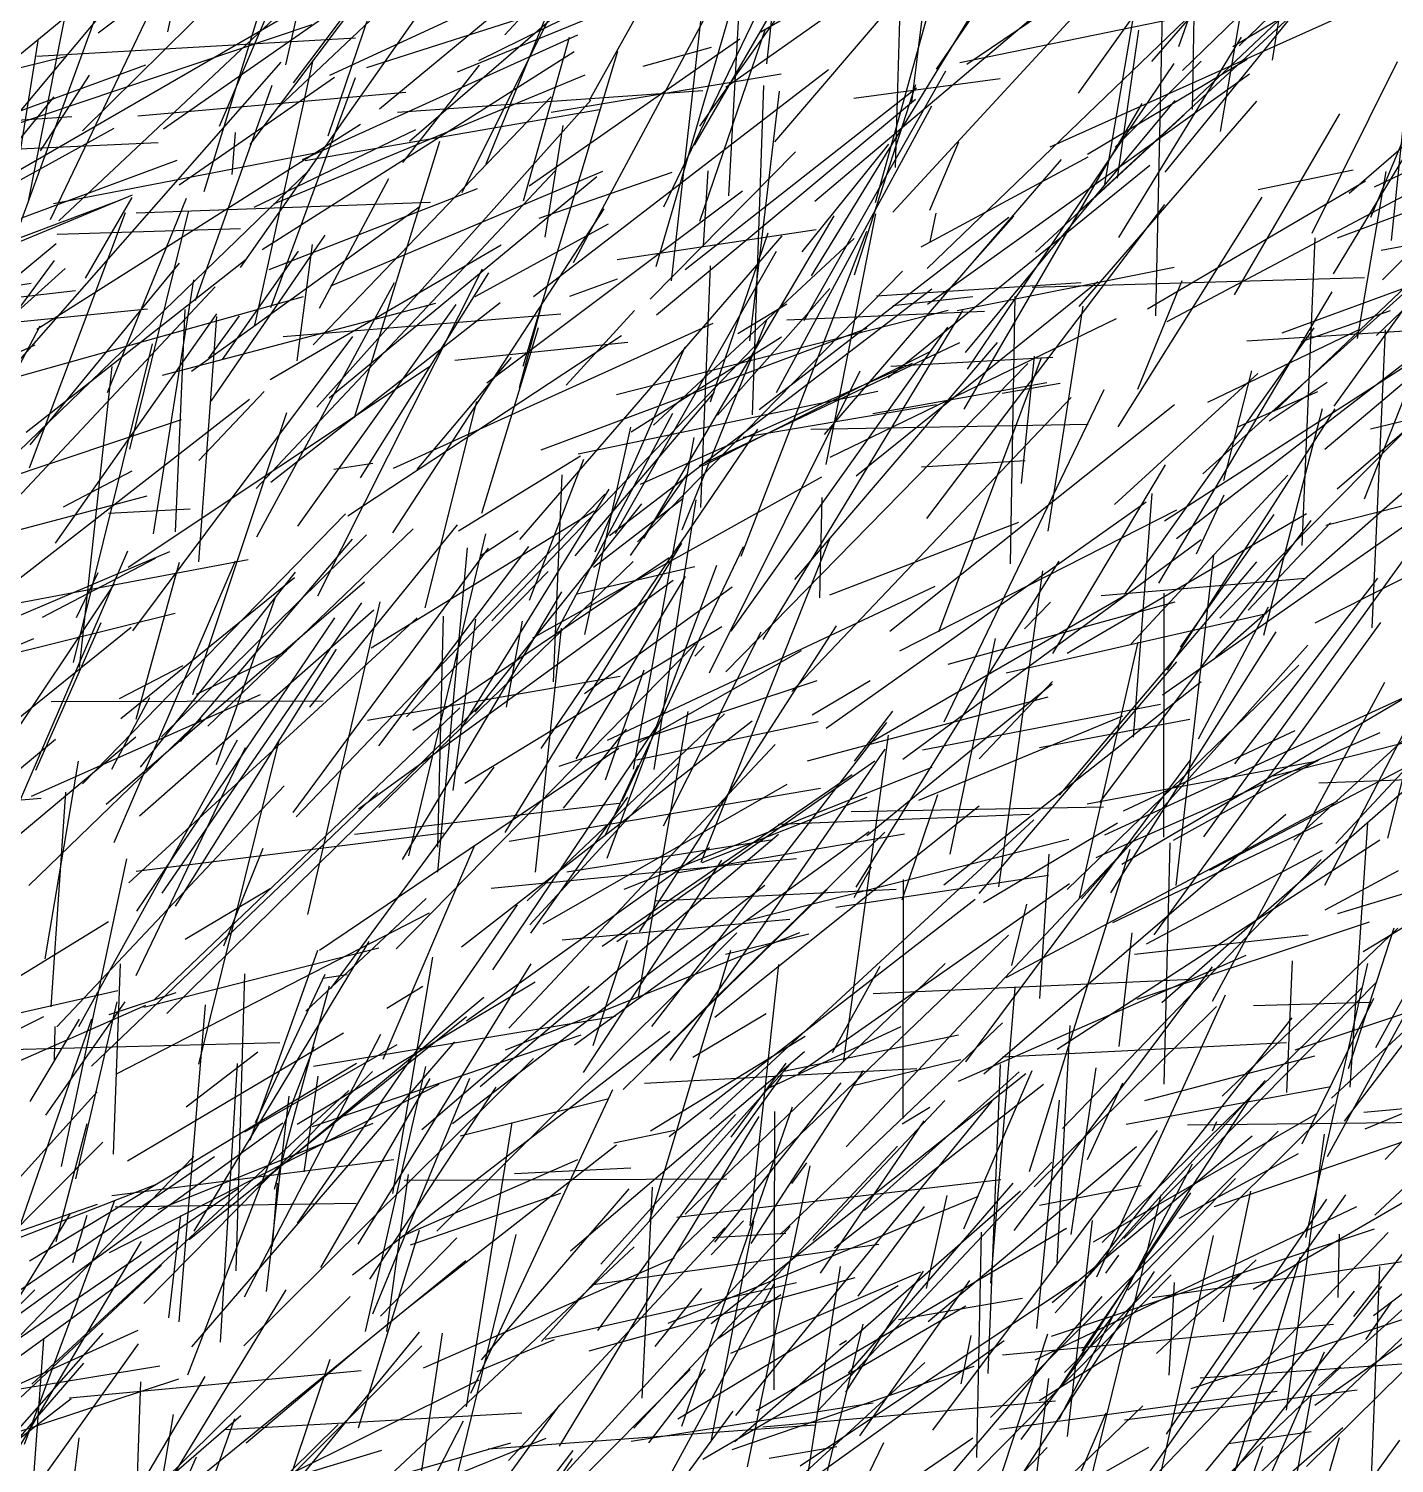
# Model space of a CAD drawing. Header units: metres. Extents: x 0 to 1019, y 0 to 619.
# Drawn here: x 43.4 to 125.5, y 409.9 to 496.1 of the extents above; entities that cross this region are included whole.
import ezdxf

# ---------------------------------------------------------------- set-up
doc = ezdxf.new("R2010")
doc.units = ezdxf.units.M

msp = doc.modelspace()

# ---------------------------------------------------------------- linework, layer by layer
at = {"color": 16}
for p, q in [((72.06, 495.693), (88.398, 513.423)), ((122.804, 486.167), (131.97, 494.132)), ((60.338, 455.299), (69.223, 466.243)), ((51.229, 425.1), (64.14, 430.293)), ((36.08, 415.582), (54.622, 428.282)), ((87.162, 413.026), (105.804, 423.99))]:
    msp.add_line(p, q, dxfattribs=at)
at = {"color": 81}
for p, q in [((106.538, 492.188), (120.602, 511.889)), ((60.916, 440.696), (78.91, 452.817)), ((85.633, 416.477), (97.051, 421.355))]:
    msp.add_line(p, q, dxfattribs=at)
at = {"color": 211}
for p, q in [((96.526, 491.653), (98.892, 510.915)), ((63.024, 472.688), (68.152, 489.297)), ((94.398, 480.002), (106.694, 480.813)), ((49.456, 444.726), (66.792, 460.662)), ((48.766, 433.281), (67.537, 442.926)), ((59.573, 430.242), (73.881, 438.787)), ((44.475, 430.781), (49.236, 437.586)), ((60.003, 427.36), (60.851, 433.124)), ((85.94, 412.736), (101.349, 431.617)), ((86.642, 409.644), (90.403, 427.728)), ((101.78, 411.897), (118.473, 414.183)), ((71.062, 410.723), (90.713, 412.165))]:
    msp.add_line(p, q, dxfattribs=at)
at = {"color": 38}
for p, q in [((83.785, 490.197), (97.948, 510.113)), ((59.583, 476.1), (60.494, 483.096)), ((67.279, 461.263), (70.381, 473.65)), ((100.832, 443.548), (108.887, 448.348)), ((59.598, 424.279), (72.83, 443.415)), ((121.742, 431.798), (129.035, 438.529))]:
    msp.add_line(p, q, dxfattribs=at)
at = {"color": 190}
for p, q in [((58.895, 493.881), (62.363, 509.054)), ((68.094, 398.321), (76.13, 410.142))]:
    msp.add_line(p, q, dxfattribs=at)
at = {"color": 217}
for p, q in [((59.367, 492.805), (70.353, 507.424)), ((82.07, 480.918), (84.078, 498.611)), ((91.361, 469.872), (94.365, 484.929)), ((43.298, 471.824), (56.507, 482.217)), ((49.389, 428.036), (62.375, 435.72)), ((89.88, 408.489), (102.072, 417.239))]:
    msp.add_line(p, q, dxfattribs=at)
at = {"color": 177}
for p, q in [((77.158, 491.77), (85.766, 507.254)), ((118.767, 477.783), (129.377, 481.683)), ((33.69, 478.876), (46.261, 480.326)), ((74.988, 456.815), (75.514, 469.259)), ((100.555, 452.192), (104.963, 456.833)), ((65.324, 426.069), (67.732, 440.273)), ((87.809, 432.363), (95.869, 436.101)), ((106.095, 423.612), (107.593, 433.623)), ((111.828, 411.611), (121.448, 425.718)), ((100.428, 405.012), (111.104, 421.383))]:
    msp.add_line(p, q, dxfattribs=at)
at = {"color": 68}
msp.add_line((113.388, 491.67), (130.261, 507.659), dxfattribs=at)
at = {"color": 125}
for p, q in [((87.44, 495.866), (105.789, 506.523)), ((95.803, 458.676), (112.45, 467.157)), ((83.853, 445.973), (91.609, 465.467)), ((122.123, 442.887), (138.841, 447.966))]:
    msp.add_line(p, q, dxfattribs=at)
at = {"color": 209}
for p, q in [((113.379, 491.204), (113.635, 506.078)), ((106.586, 443.816), (110.118, 459.205)), ((121.501, 428.292), (126.327, 437.123))]:
    msp.add_line(p, q, dxfattribs=at)
at = {"color": 46}
for p, q in [((118.196, 494.176), (120.158, 506.56)), ((42.169, 487.16), (62.134, 498.707)), ((73.163, 475.775), (78.849, 494.707)), ((75.777, 445.405), (88.158, 447.338)), ((119.028, 413.052), (121.32, 429.631))]:
    msp.add_line(p, q, dxfattribs=at)
at = {"color": 134}
for p, q in [((53.995, 486.275), (59.826, 505.225)), ((81.177, 478.864), (96.746, 491.827)), ((80.723, 411.079), (84.112, 415.502))]:
    msp.add_line(p, q, dxfattribs=at)
at = {"color": 171}
for p, q in [((54.912, 490.203), (61.365, 505.356)), ((58.487, 491.36), (73.471, 505.558)), ((54.276, 476.271), (56.118, 478.805)), ((123.646, 440.607), (130.59, 444.828)), ((104.953, 419.509), (116.972, 429.535))]:
    msp.add_line(p, q, dxfattribs=at)
at = {"color": 84}
for p, q in [((64.537, 491.243), (81.786, 505.541)), ((101.108, 415.255), (101.838, 433.827))]:
    msp.add_line(p, q, dxfattribs=at)
at = {"color": 107}
for p, q in [((69.506, 486.212), (79.092, 505.455)), ((107.08, 488.52), (116.675, 494.227)), ((58.106, 422.909), (58.408, 426.68))]:
    msp.add_line(p, q, dxfattribs=at)
at = {"color": 108}
for p, q in [((70.945, 487.943), (78.057, 505.493)), ((110.091, 474.402), (112.764, 480.923)), ((91.379, 454.025), (110.595, 467.631)), ((109.131, 445.864), (126.109, 455.833)), ((89.816, 409.711), (106.421, 420.797)), ((101.969, 416.381), (121.85, 418.215))]:
    msp.add_line(p, q, dxfattribs=at)
at = {"color": 239}
msp.add_line((85.337, 492.544), (104.005, 505.723), dxfattribs=at)
at = {"color": 157}
msp.add_line((85.531, 486.022), (86.608, 505.716), dxfattribs=at)
at = {"color": 94}
for p, q in [((110.946, 494.09), (120.91, 505.564)), ((43.464, 485.804), (46.478, 501.102)), ((48.191, 474.189), (52.934, 485.867))]:
    msp.add_line(p, q, dxfattribs=at)
at = {"color": 48}
for p, q in [((111.742, 487.432), (126.531, 505.668)), ((73.78, 479.959), (91.506, 493.615)), ((114.065, 447.491), (126.66, 464.97)), ((43.625, 449.935), (57.372, 456.058)), ((110.52, 431.655), (120.736, 434.334))]:
    msp.add_line(p, q, dxfattribs=at)
at = {"color": 98}
for p, q in [((112.555, 494.992), (116.208, 505.333)), ((44.989, 434.08), (45.042, 436.104))]:
    msp.add_line(p, q, dxfattribs=at)
at = {"color": 197}
for p, q in [((94.331, 485.618), (99.523, 504.31)), ((80.22, 468.684), (96.565, 475.96)), ((83.992, 469.803), (97.624, 476.669)), ((66.001, 426.867), (85.41, 426.949)), ((113.403, 393.924), (125.844, 411.248))]:
    msp.add_line(p, q, dxfattribs=at)
at = {"color": 186}
for p, q in [((99.832, 493.926), (115.671, 504.694)), ((61.536, 493.266), (72.439, 498.306)), ((87.594, 459.356), (99.586, 479.128)), ((44.275, 460.705), (51.063, 464.241)), ((110.958, 419.823), (130.044, 422.571)), ((66.271, 404.076), (68.315, 417.667)), ((55.255, 411.888), (73.09, 412.88))]:
    msp.add_line(p, q, dxfattribs=at)
at = {"color": 223}
for p, q in [((70.5, 494.156), (89.949, 503.729)), ((84.69, 436.659), (100.572, 449.358)), ((109.898, 440.447), (120.342, 441.619)), ((119.547, 434.708), (137.092, 440.545)), ((64.969, 437.196), (67.139, 438.521))]:
    msp.add_line(p, q, dxfattribs=at)
at = {"color": 74}
for p, q in [((83.45, 489.067), (92.249, 504.236)), ((57.992, 479.312), (63.083, 493.137)), ((115.903, 480.062), (122.245, 490.946))]:
    msp.add_line(p, q, dxfattribs=at)
at = {"color": 162}
for p, q in [((39.74, 487.287), (52.821, 502.914)), ((80.994, 472.238), (93.051, 483.447)), ((41.782, 458.334), (52.247, 460.934)), ((120.982, 450.741), (129.733, 451.074))]:
    msp.add_line(p, q, dxfattribs=at)
at = {"color": 106}
for p, q in [((42.49, 483.104), (49.628, 502.664)), ((86.06, 477.741), (89.009, 479.517)), ((95.985, 452.166), (113.904, 465.37)), ((123.99, 404.889), (124.647, 421.672))]:
    msp.add_line(p, q, dxfattribs=at)
at = {"color": 54}
for p, q in [((51.817, 495.87), (53.305, 502.94)), ((51.423, 453.517), (63.739, 465.643)), ((62.911, 421.177), (81.976, 435.825))]:
    msp.add_line(p, q, dxfattribs=at)
at = {"color": 184}
msp.add_line((61.44, 489.621), (65.906, 502.736), dxfattribs=at)
at = {"color": 159}
for p, q in [((87.812, 493.951), (88.763, 502.622)), ((51.54, 490.046), (67.097, 500.882)), ((99.403, 494.029), (113.866, 497)), ((100.555, 444.098), (112.447, 458.011)), ((80.842, 434.003), (94.894, 447.785))]:
    msp.add_line(p, q, dxfattribs=at)
at = {"color": 1}
for p, q in [((115.813, 494.986), (128.678, 502.697)), ((102.447, 463.899), (102.723, 479.969))]:
    msp.add_line(p, q, dxfattribs=at)
at = {"color": 101}
for p, q in [((116.196, 495.021), (124.675, 503.308)), ((53.231, 475.473), (66.969, 485.389)), ((77.914, 440.926), (92.94, 451.248)), ((43.487, 422.029), (63.151, 433.893))]:
    msp.add_line(p, q, dxfattribs=at)
at = {"color": 114}
for p, q in [((44.764, 484.596), (53.213, 502.268)), ((104.988, 458.523), (111.761, 469.852))]:
    msp.add_line(p, q, dxfattribs=at)
at = {"color": 142}
for p, q in [((88.292, 489.258), (99.637, 502.516)), ((83.474, 458.362), (84.036, 458.96)), ((86.573, 442.469), (105.958, 447.356))]:
    msp.add_line(p, q, dxfattribs=at)
at = {"color": 17}
for p, q in [((112.788, 493.555), (121.372, 501.895)), ((81.599, 448.151), (87.464, 459.818))]:
    msp.add_line(p, q, dxfattribs=at)
at = {"color": 138}
for p, q in [((124.111, 484.743), (131.44, 502.349)), ((93.674, 425.052), (102.96, 433.369))]:
    msp.add_line(p, q, dxfattribs=at)
at = {"color": 53}
for p, q in [((56.183, 481.704), (70.055, 501.498)), ((49.421, 463.698), (67.531, 475.771)), ((90.98, 461.851), (91.133, 467.884))]:
    msp.add_line(p, q, dxfattribs=at)
at = {"color": 255}
for p, q in [((66.333, 489.299), (79.939, 501.049)), ((114.298, 473.61), (123.37, 477.956)), ((51.396, 408.633), (62.757, 419.88)), ((59.394, 392.658), (69.584, 412.41))]:
    msp.add_line(p, q, dxfattribs=at)
at = {"color": 45}
for p, q in [((81.615, 485.349), (89.457, 501.605)), ((97.613, 483.246), (97.981, 484.982)), ((118.224, 451.158), (132.864, 454.887)), ((105.569, 429.982), (121.115, 446.14)), ((67.979, 423.794), (85.998, 441.721)), ((35.169, 410.675), (52.381, 423.184))]:
    msp.add_line(p, q, dxfattribs=at)
at = {"color": 105}
for p, q in [((45.258, 484.514), (61.898, 500.158)), ((72.944, 474.497), (74.279, 479.477)), ((70.583, 464.387), (72.856, 465.89)), ((77.307, 397.576), (97.305, 415.906)), ((67.709, 408.598), (74.545, 411.356))]:
    msp.add_line(p, q, dxfattribs=at)
at = {"color": 169}
for p, q in [((81.151, 481.763), (86.586, 500.407)), ((43.939, 494.405), (63.082, 495.504)), ((34.845, 488.177), (50.48, 493.891)), ((109.307, 462.065), (120.692, 478.076)), ((36.795, 458.293), (56.714, 473.805)), ((105.845, 444.333), (119.783, 457.823))]:
    msp.add_line(p, q, dxfattribs=at)
at = {"color": 58}
for p, q in [((90.683, 485.7), (107.892, 500.216)), ((37.407, 482.61), (52.364, 488.151)), ((113.749, 453.381), (117.952, 461.325)), ((100.717, 405.536), (104.685, 417.628))]:
    msp.add_line(p, q, dxfattribs=at)
at = {"color": 116}
for p, q in [((106.5, 485.01), (123.486, 500.709)), ((77.821, 421.811), (85.918, 430.82))]:
    msp.add_line(p, q, dxfattribs=at)
at = {"color": 75}
for p, q in [((115.076, 489.873), (116.862, 500.377)), ((82.69, 412.095), (89.344, 431.269)), ((34.372, 408.734), (53.369, 428.29))]:
    msp.add_line(p, q, dxfattribs=at)
at = {"color": 151}
for p, q in [((41.653, 493.495), (49.249, 499.729)), ((29.553, 489.682), (46.031, 490.79)), ((52.263, 443.336), (61.95, 458.773)), ((91.945, 443.282), (104.731, 445.193)), ((60.555, 433.71), (78.718, 436.724)), ((105.875, 411.46), (107.369, 424.443))]:
    msp.add_line(p, q, dxfattribs=at)
at = {"color": 23}
for p, q in [((76.184, 482.015), (85.654, 499.661)), ((73.174, 485.717), (75.95, 495.556)), ((89.482, 462.955), (101.665, 477.202)), ((72.089, 447.767), (82.696, 465.149)), ((61.608, 438.383), (71.412, 451.683)), ((43.273, 402.296), (44.357, 417.287))]:
    msp.add_line(p, q, dxfattribs=at)
at = {"color": 182}
for p, q in [((95.536, 487.728), (95.875, 499.547)), ((42.465, 475.67), (58.62, 494.051)), ((76.013, 422.626), (90.068, 434.609))]:
    msp.add_line(p, q, dxfattribs=at)
at = {"color": 178}
for p, q in [((124.809, 480.964), (143.026, 499.521)), ((56.52, 411.075), (63.74, 417.2)), ((91.494, 405.47), (100.19, 411.378))]:
    msp.add_line(p, q, dxfattribs=at)
at = {"color": 36}
for p, q in [((46.685, 489.928), (55.423, 498.572)), ((101.749, 444.498), (104.388, 463.473)), ((72.104, 434.693), (89.782, 441.741)), ((48.434, 425.937), (65.394, 428.109)), ((74.487, 417.312), (89.591, 420.725))]:
    msp.add_line(p, q, dxfattribs=at)
at = {"color": 4}
for p, q in [((47.615, 495.805), (51.619, 498.835)), ((58.172, 485.545), (76.897, 493.285)), ((73.902, 445.379), (75.46, 460.04)), ((110.066, 437.749), (124.014, 442.386)), ((58.225, 426.322), (61.524, 438.54)), ((44.893, 399.65), (54.054, 415.066))]:
    msp.add_line(p, q, dxfattribs=at)
at = {"color": 133}
for p, q in [((56.748, 489.103), (64.232, 499.032)), ((89.3, 456.224), (106.102, 473.905)), ((79.976, 452.122), (90.893, 454.439)), ((33.076, 433.105), (48.246, 442.419)), ((85.317, 440.458), (90.331, 441.67)), ((40.331, 406.559), (50.234, 423.183))]:
    msp.add_line(p, q, dxfattribs=at)
at = {"color": 95}
for p, q in [((69.22, 493.469), (81.851, 498.644)), ((26.889, 468.109), (45.104, 483.146)), ((75.741, 474.647), (79.843, 479.126)), ((122.007, 447.09), (128.882, 454.485))]:
    msp.add_line(p, q, dxfattribs=at)
at = {"color": 103}
for p, q in [((90.494, 481.208), (101.438, 499.07)), ((124.403, 434.838), (129.102, 443.386)), ((53.39, 423.813), (63.909, 441.217)), ((40.888, 409.088), (46.752, 415.879)), ((62.982, 393.478), (76.165, 410.618))]:
    msp.add_line(p, q, dxfattribs=at)
at = {"color": 130}
for p, q in [((95.379, 485.045), (106.844, 497.459)), ((48.235, 466.952), (53.159, 467.208)), ((48.452, 451.569), (50.737, 455.864)), ((113.296, 414.349), (129.214, 419.546))]:
    msp.add_line(p, q, dxfattribs=at)
at = {"color": 245}
for p, q in [((98, 493.623), (101.144, 498.226)), ((108.879, 487.07), (110.168, 495.962)), ((59.511, 448.708), (78.076, 468.08)), ((68.043, 445.368), (69.811, 464.862)), ((97.167, 452.72), (111.466, 455.461)), ((110.611, 441.072), (121.189, 446.682)), ((117.023, 420.325), (128.307, 426.864))]:
    msp.add_line(p, q, dxfattribs=at)
at = {"color": 195}
for p, q in [((104.826, 488.97), (124.49, 497.766)), ((78.089, 447.579), (80.067, 451.806))]:
    msp.add_line(p, q, dxfattribs=at)
at = {"color": 113}
for p, q in [((108.121, 486.726), (110.089, 498.217)), ((90.24, 452.057), (104.709, 455.91)), ((54.913, 396.327), (61.559, 416.105))]:
    msp.add_line(p, q, dxfattribs=at)
at = {"color": 50}
for p, q in [((63.774, 493.737), (74.691, 497.216)), ((99.752, 476.606), (112.334, 491.741)), ((123.31, 477.438), (125.024, 487.478)), ((85.671, 459.859), (98.688, 478.118)), ((35.296, 442.818), (48.612, 462.695)), ((107.637, 421.059), (115.374, 438.008)), ((92.712, 415.271), (102.599, 426.685)), ((104.905, 417.485), (124.323, 423.941)), ((49.632, 399.23), (50.18, 414.755))]:
    msp.add_line(p, q, dxfattribs=at)
at = {"color": 208}
for p, q in [((97.442, 481.659), (113.507, 497.123)), ((97.467, 479.498), (116.811, 493.346)), ((102.179, 457.352), (117.84, 460.92)), ((48.545, 428.425), (48.968, 439.867)), ((77.657, 417.827), (88.772, 433.203))]:
    msp.add_line(p, q, dxfattribs=at)
at = {"color": 191}
for p, q in [((111.177, 478.805), (111.58, 496.942)), ((38.679, 463.507), (54.652, 480.553)), ((81.944, 429.494), (100.328, 443.753))]:
    msp.add_line(p, q, dxfattribs=at)
at = {"color": 225}
for p, q in [((42.074, 490.123), (60.487, 496.305)), ((62.626, 466.791), (79.065, 477.615)), ((46.141, 457.984), (50.88, 477.125)), ((91.877, 422.799), (104.438, 432.644))]:
    msp.add_line(p, q, dxfattribs=at)
at = {"color": 34}
for p, q in [((59.902, 488.202), (76.441, 495.693)), ((35.004, 460.899), (44.145, 478.199)), ((44.806, 437.286), (45.688, 450.191)), ((81.133, 443.658), (95.571, 444.354)), ((103.874, 426.464), (114.83, 437.312)), ((81.874, 418.28), (100.521, 425.904))]:
    msp.add_line(p, q, dxfattribs=at)
at = {"color": 111}
for p, q in [((83.788, 484.499), (87.721, 496.054)), ((65.321, 465.761), (78.024, 485.242)), ((56.384, 416.915), (73.789, 434.18)), ((73.396, 406.789), (89.201, 424.081))]:
    msp.add_line(p, q, dxfattribs=at)
at = {"color": 153}
for p, q in [((41.136, 477.422), (44.017, 495.329)), ((61.131, 439.001), (62.578, 439.225))]:
    msp.add_line(p, q, dxfattribs=at)
at = {"color": 187}
for p, q in [((73.519, 486.618), (86.183, 495.45)), ((54.404, 473.669), (61.26, 483.655)), ((115.162, 431.923), (125.721, 442.013)), ((104.033, 417.946), (105.402, 431.672))]:
    msp.add_line(p, q, dxfattribs=at)
at = {"color": 243}
for p, q in [((80.364, 493.811), (84.48, 494.949)), ((125.336, 483.323), (126.085, 490.522)), ((61.595, 480.609), (77.946, 487.503)), ((32.483, 479.569), (49.021, 485.787)), ((59.349, 448.955), (71.075, 464.844))]:
    msp.add_line(p, q, dxfattribs=at)
at = {"color": 15}
for p, q in [((108.95, 483.514), (116.331, 495.544)), ((90.441, 471.992), (107.108, 472.297)), ((52.569, 453.237), (62.904, 465.385))]:
    msp.add_line(p, q, dxfattribs=at)
at = {"color": 166}
for p, q in [((33.759, 491.472), (45.723, 494.413)), ((86.802, 424.138), (88.522, 439.833))]:
    msp.add_line(p, q, dxfattribs=at)
at = {"color": 40}
for p, q in [((57.027, 478.245), (60.55, 494.169)), ((66.531, 453.908), (81.931, 464.283)), ((83.359, 434.257), (87.769, 436.876)), ((95.94, 430.258), (97.604, 431.258)), ((79.657, 411.192), (94.193, 413.495))]:
    msp.add_line(p, q, dxfattribs=at)
at = {"color": 78}
for p, q in [((57.48, 482.796), (76.225, 494.694)), ((84.412, 473.633), (87.893, 483.786)), ((104.184, 452.866), (113.234, 454.577))]:
    msp.add_line(p, q, dxfattribs=at)
at = {"color": 136}
for p, q in [((99.854, 475.596), (112.292, 493.971)), ((70.285, 454.991), (80.294, 467.506)), ((81.035, 451.541), (83.564, 467.745)), ((34.727, 457.34), (51.936, 464.652)), ((72.304, 435.998), (88.298, 453.055)), ((75.34, 410.893), (87.35, 430.703))]:
    msp.add_line(p, q, dxfattribs=at)
at = {"color": 247}
for p, q in [((108.732, 488.94), (113.898, 494.1)), ((71.271, 460.477), (87.426, 477.337)), ((63.954, 420.909), (71.548, 432.448))]:
    msp.add_line(p, q, dxfattribs=at)
at = {"color": 49}
for p, q in [((120.579, 483.772), (125.705, 494.082)), ((50.371, 419.455), (64.103, 433.389)), ((95.503, 404.354), (112.098, 421.18))]:
    msp.add_line(p, q, dxfattribs=at)
at = {"color": 124}
for p, q in [((124.433, 477.632), (141.799, 494.237)), ((104.712, 465.869), (106.82, 479.384)), ((30.703, 419.616), (47.575, 425.42)), ((93.299, 419.89), (97.282, 425.295))]:
    msp.add_line(p, q, dxfattribs=at)
at = {"color": 77}
for p, q in [((44.163, 488.715), (47.102, 493.26)), ((116.652, 477.311), (134.679, 478.45)), ((111.585, 456.03), (127.522, 467.175)), ((102.663, 423.845), (114.59, 439.686)), ((114.58, 429.83), (114.854, 430.39))]:
    msp.add_line(p, q, dxfattribs=at)
at = {"color": 127}
for p, q in [((52.499, 486.682), (61.834, 493.145)), ((121.337, 470.784), (134.228, 481.725)), ((91.76, 434.547), (94.616, 439.718))]:
    msp.add_line(p, q, dxfattribs=at)
at = {"color": 69}
for p, q in [((65.928, 488.027), (70.535, 493.868)), ((41.223, 469.093), (60.327, 487.589)), ((95.265, 475.789), (104.991, 476.325)), ((77.375, 434.958), (79.439, 441.298)), ((60.509, 430.097), (76.657, 435.6)), ((69.749, 413.244), (72.495, 430.338))]:
    msp.add_line(p, q, dxfattribs=at)
at = {"color": 79}
msp.add_line((74.854, 491.036), (88.674, 493.341), dxfattribs=at)
at = {"color": 47}
for p, q in [((90.056, 478.534), (98.564, 493.536)), ((69.446, 453.996), (78.336, 468.389)), ((111.685, 432.627), (112.045, 447.146)), ((68.05, 404.447), (72.738, 423.602))]:
    msp.add_line(p, q, dxfattribs=at)
at = {"color": 13}
for p, q in [((50.014, 490.829), (66.111, 492.246)), ((121.86, 481.337), (126.942, 489.727)), ((29.08, 453.255), (43.751, 459.421))]:
    msp.add_line(p, q, dxfattribs=at)
at = {"color": 28}
for p, q in [((53.469, 479.734), (58.087, 492.663)), ((42.225, 416.938), (56.085, 426.401)), ((95.726, 418.49), (103.159, 419.782)), ((115.548, 411.054), (120.506, 411.765))]:
    msp.add_line(p, q, dxfattribs=at)
at = {"color": 96}
for p, q in [((65.615, 491.041), (83.96, 492.352)), ((98.427, 480.032), (102.644, 484.788)), ((76.278, 464.385), (84.66, 474.227)), ((80.144, 441.784), (91.982, 460.176)), ((50.37, 437.268), (64.497, 440.828))]:
    msp.add_line(p, q, dxfattribs=at)
at = {"color": 19}
for p, q in [((82.888, 481.584), (96.8, 492.503)), ((106.763, 416.617), (113.277, 426.097))]:
    msp.add_line(p, q, dxfattribs=at)
at = {"color": 135}
for p, q in [((86.788, 477.312), (88.566, 492.302)), ((35.162, 482.713), (48.575, 490.073))]:
    msp.add_line(p, q, dxfattribs=at)
at = {"color": 29}
for p, q in [((86.938, 472.861), (87.622, 492.649)), ((80.791, 479.798), (89.519, 488.651)), ((51.74, 436.89), (71.016, 455.845)), ((107.065, 428.105), (109.202, 432.722))]:
    msp.add_line(p, q, dxfattribs=at)
at = {"color": 120}
for p, q in [((93.03, 491.894), (101.824, 493.058)), ((105.85, 458.526), (120.232, 466.923)), ((111.662, 447.472), (111.675, 462.133))]:
    msp.add_line(p, q, dxfattribs=at)
at = {"color": 109}
for p, q in [((93.074, 481.278), (96.767, 492.707)), ((52.262, 465.832), (52.854, 479.177)), ((63.259, 449.191), (82.169, 462.912))]:
    msp.add_line(p, q, dxfattribs=at)
at = {"color": 235}
for p, q in [((124.322, 486.549), (136.976, 492.637)), ((57.989, 468.807), (71.773, 479.607)), ((113.083, 430.189), (128.981, 430.382))]:
    msp.add_line(p, q, dxfattribs=at)
at = {"color": 227}
for p, q in [((30.774, 474.463), (44.971, 491.961)), ((78.716, 465.733), (88.392, 482.698)), ((73.4, 443.657), (85.256, 454.883)), ((63.241, 423.017), (73.651, 439.87))]:
    msp.add_line(p, q, dxfattribs=at)
at = {"color": 229}
for p, q in [((60.537, 477.055), (74.848, 491.968)), ((96.946, 449.703), (109.197, 454.778))]:
    msp.add_line(p, q, dxfattribs=at)
at = {"color": 61}
for p, q in [((60.768, 473.319), (77.225, 491.768)), ((73.566, 442.219), (82.472, 451.885)), ((70.574, 432.501), (88.496, 447.659)), ((75.229, 398.621), (85.782, 412.981))]:
    msp.add_line(p, q, dxfattribs=at)
at = {"color": 85}
for p, q in [((88.384, 474.208), (97.714, 491.417)), ((69.661, 450.724), (85.109, 460.14)), ((89.298, 426.674), (90.207, 427.915))]:
    msp.add_line(p, q, dxfattribs=at)
at = {"color": 180}
for p, q in [((99.661, 473.196), (110.359, 491.557)), ((95.384, 479.42), (100.184, 479.973)), ((122.514, 430.419), (128.698, 438.531))]:
    msp.add_line(p, q, dxfattribs=at)
at = {"color": 115}
for p, q in [((106.575, 479.375), (117.249, 491.712)), ((93.176, 444.471), (105.366, 464.058)), ((98.823, 446.463), (101.547, 459.418)), ((55.918, 421.419), (56.439, 439.263)), ((52.918, 431.28), (57.221, 434.578))]:
    msp.add_line(p, q, dxfattribs=at)
at = {"color": 63}
for p, q in [((60.055, 488.131), (77.741, 491.213)), ((78.359, 465.609), (97.722, 480.419)), ((76.873, 459.653), (79.638, 472.115)), ((48.653, 425.256), (63.13, 425.481)), ((103.66, 397.838), (122.298, 415.653))]:
    msp.add_line(p, q, dxfattribs=at)
at = {"color": 14}
for p, q in [((103.958, 482.625), (112.892, 490.88)), ((85.333, 457.419), (103.494, 475.936)), ((84.367, 457.36), (93.412, 475.506)), ((61.793, 469.592), (64.137, 469.945)), ((82.378, 445.334), (96.077, 447.678)), ((82.365, 422.474), (102.332, 441.584))]:
    msp.add_line(p, q, dxfattribs=at)
at = {"color": 128}
for p, q in [((43.943, 478.007), (63.395, 490.333)), ((79.226, 444.359), (97.748, 451.681)), ((119.976, 429.05), (124.275, 437.805)), ((44.973, 399.172), (46.485, 411.377))]:
    msp.add_line(p, q, dxfattribs=at)
at = {"color": 30}
msp.add_line((55.671, 487.307), (55.87, 489.83), dxfattribs=at)
at = {"color": 241}
for p, q in [((57, 485.343), (66.722, 490.006)), ((80.446, 432.704), (96.817, 433.571)), ((105.14, 418.889), (117.757, 432.849)), ((108.507, 402.497), (123.116, 420.202))]:
    msp.add_line(p, q, dxfattribs=at)
at = {"color": 67}
for p, q in [((74.481, 483.526), (75.568, 490.239)), ((118.339, 473.09), (135.306, 489.233)), ((75.579, 449.22), (79.367, 453.969))]:
    msp.add_line(p, q, dxfattribs=at)
at = {"color": 254}
for p, q in [((35.252, 488.479), (51.233, 489.224)), ((92.579, 428.876), (110.108, 447.538))]:
    msp.add_line(p, q, dxfattribs=at)
at = {"color": 131}
for p, q in [((89.93, 482.657), (95.141, 489.126)), ((103.29, 459.991), (104.855, 461.602))]:
    msp.add_line(p, q, dxfattribs=at)
at = {"color": 20}
for p, q in [((97.601, 485.153), (99.349, 489.253)), ((80.757, 424.382), (85.648, 440.691))]:
    msp.add_line(p, q, dxfattribs=at)
at = {"color": 250}
for p, q in [((44.947, 485.553), (60.592, 488.582)), ((64.022, 458.85), (77.422, 467.089))]:
    msp.add_line(p, q, dxfattribs=at)
at = {"color": 226}
for p, q in [((91.271, 471.673), (105.515, 488.209)), ((60.921, 479.264), (65.099, 487.053)), ((94.199, 438.091), (113.358, 438.939))]:
    msp.add_line(p, q, dxfattribs=at)
at = {"color": 158}
for p, q in [((97.073, 482.958), (107.116, 488.363)), ((111.365, 462.737), (121.771, 480.247)), ((111.71, 466.488), (131.01, 478.904)), ((117.989, 472.497), (121.485, 474.817)), ((117.678, 459.614), (121.203, 473.232)), ((74.255, 417.17), (89.215, 433.846))]:
    msp.add_line(p, q, dxfattribs=at)
at = {"color": 146}
for p, q in [((57.122, 468.424), (75.094, 487.526)), ((97.427, 466.627), (111.726, 485.493)), ((80.899, 436.095), (95.019, 454.374)), ((70.4, 415.367), (75.035, 417.288))]:
    msp.add_line(p, q, dxfattribs=at)
at = {"color": 22}
for p, q in [((61.504, 473.87), (77.579, 487.182)), ((72.963, 465.363), (88.736, 483.623)), ((80.025, 465.219), (95.948, 481.499)), ((109.705, 459.093), (119.111, 469.236)), ((87.952, 410.159), (92.014, 410.868))]:
    msp.add_line(p, q, dxfattribs=at)
at = {"color": 251}
for p, q in [((74.114, 484.676), (82.122, 487.442)), ((108.703, 467.476), (117.319, 475.337)), ((112.239, 447.299), (121.086, 452.182)), ((52.484, 418.36), (54.074, 437.399)), ((97.408, 420.358), (98.64, 425.95))]:
    msp.add_line(p, q, dxfattribs=at)
at = {"color": 240}
msp.add_line((84.005, 483.003), (84.282, 487.511), dxfattribs=at)
at = {"color": 73}
for p, q in [((95.099, 475.099), (110.822, 487.854)), ((105.366, 412.509), (113.389, 427.852))]:
    msp.add_line(p, q, dxfattribs=at)
at = {"color": 232}
for p, q in [((117.325, 486.401), (123.033, 487.586)), ((66.794, 469.568), (72.459, 476.293)), ((27.25, 448.467), (44.199, 449.822)), ((45.411, 427.68), (49.342, 446.178))]:
    msp.add_line(p, q, dxfattribs=at)
at = {"color": 129}
for p, q in [((123.713, 467.816), (131.524, 487.639)), ((70.651, 416.075), (79.536, 426.351))]:
    msp.add_line(p, q, dxfattribs=at)
at = {"color": 174}
for p, q in [((57.89, 481.59), (70.411, 486.465)), ((58.741, 477.556), (75.435, 478.932)), ((98.436, 444.61), (113.914, 456.836)), ((86.873, 423.071), (93.62, 433.461))]:
    msp.add_line(p, q, dxfattribs=at)
at = {"color": 87}
for p, q in [((70.985, 474.781), (86.337, 486.323)), ((110.676, 479.221), (123.777, 486.922)), ((67.152, 399.359), (83.201, 415.486))]:
    msp.add_line(p, q, dxfattribs=at)
at = {"color": 220}
for p, q in [((122.105, 483.491), (130.869, 486.794)), ((64.487, 452.961), (73.498, 464.947))]:
    msp.add_line(p, q, dxfattribs=at)
at = {"color": 213}
for p, q in [((34.955, 479.961), (49.676, 486.067)), ((92.881, 449.029), (108.027, 449.299))]:
    msp.add_line(p, q, dxfattribs=at)
at = {"color": 66}
for p, q in [((46.867, 481.073), (49.671, 485.92)), ((93.175, 469.19), (107.7, 480.872)), ((106.634, 420.508), (119.38, 436.62)), ((32.894, 404.383), (51.428, 421.769))]:
    msp.add_line(p, q, dxfattribs=at)
at = {"color": 112}
for p, q in [((49.911, 485.003), (67.59, 485.646)), ((33.897, 479.247), (43.588, 480.772)), ((64.13, 418.841), (69.965, 432.99)), ((61.472, 394.223), (75.359, 413.371))]:
    msp.add_line(p, q, dxfattribs=at)
at = {"color": 173}
for p, q in [((108.911, 472.142), (117.57, 485.935)), ((114.785, 458.308), (130.909, 472.51)), ((78.1, 450.92), (80.428, 457.533))]:
    msp.add_line(p, q, dxfattribs=at)
at = {"color": 234}
for p, q in [((111.861, 478.464), (126.424, 486.189)), ((87.339, 473.182), (102.355, 484.726))]:
    msp.add_line(p, q, dxfattribs=at)
at = {"color": 242}
for p, q in [((124.719, 482.753), (139.478, 485.558)), ((99.251, 479.127), (112.293, 481.737))]:
    msp.add_line(p, q, dxfattribs=at)
at = {"color": 26}
for p, q in [((43.501, 469.678), (49.261, 485.025)), ((83.848, 467.288), (84.413, 481.801)), ((45.05, 465.146), (54.756, 478.935)), ((88.239, 414.276), (88.278, 430.99))]:
    msp.add_line(p, q, dxfattribs=at)
at = {"color": 43}
for p, q in [((49.525, 470.787), (53.06, 485.065)), ((29.911, 444.208), (49.602, 460.107)), ((67.065, 429.909), (77.119, 438.517)), ((40.267, 398.97), (56.191, 412.735))]:
    msp.add_line(p, q, dxfattribs=at)
at = {"color": 203}
for p, q in [((80.41, 465.42), (91.86, 484.818)), ((35.659, 473.439), (43.846, 477.058)), ((53.529, 456.062), (58.947, 458.662)), ((69.46, 440.884), (86.915, 454.462)), ((109.404, 430.231), (121.688, 432.499)), ((97.789, 411.847), (111.276, 429.861)), ((65.925, 423.528), (76.445, 428.107)), ((104.17, 413.619), (116.53, 421.401)), ((58.946, 407.978), (66.928, 417.733))]:
    msp.add_line(p, q, dxfattribs=at)
at = {"color": 65}
for p, q in [((45.167, 483.718), (56.183, 484.053)), ((29.415, 467.083), (45.648, 481.65)), ((71.238, 444.423), (89.595, 446.194)), ((53.011, 415.173), (60.611, 434.9)), ((44.872, 390.295), (53.527, 410.25))]:
    msp.add_line(p, q, dxfattribs=at)
at = {"color": 3}
msp.add_line((70.284, 479.964), (78.291, 484.342), dxfattribs=at)
at = {"color": 33}
for p, q in [((78.803, 482.196), (90.764, 483.994)), ((99.638, 423.944), (103.752, 433.451)), ((79.171, 403.952), (88.239, 420.638)), ((84.909, 417.37), (88.642, 419.995))]:
    msp.add_line(p, q, dxfattribs=at)
at = {"color": 41}
for p, q in [((86.267, 464.358), (93.824, 483.9)), ((57.961, 474.984), (71.838, 483.077))]:
    msp.add_line(p, q, dxfattribs=at)
at = {"color": 212}
for p, q in [((119.97, 465), (120.762, 483.501)), ((107.433, 423.167), (120.904, 430.885))]:
    msp.add_line(p, q, dxfattribs=at)
at = {"color": 118}
for p, q in [((39.083, 474.133), (44.991, 482.132)), ((66.155, 454.704), (74.669, 463.436)), ((115.245, 418.364), (116.9, 426.201))]:
    msp.add_line(p, q, dxfattribs=at)
at = {"color": 52}
for p, q in [((43.526, 471.064), (52.514, 481.963)), ((55.103, 476.19), (59.666, 482.691)), ((93.068, 452.039), (95.37, 455.047)), ((89.313, 403.061), (92.234, 421.689)), ((26.55, 402.821), (43.815, 420.286))]:
    msp.add_line(p, q, dxfattribs=at)
at = {"color": 6}
for p, q in [((114.006, 469.309), (128.208, 482.081)), ((54.968, 417.135), (55.987, 433.871))]:
    msp.add_line(p, q, dxfattribs=at)
at = {"color": 42}
msp.add_line((60.825, 461.989), (70.715, 481.64), dxfattribs=at)
at = {"color": 150}
for p, q in [((63.381, 469.078), (71.093, 481.397)), ((78.787, 441.215), (94.286, 452.057))]:
    msp.add_line(p, q, dxfattribs=at)
at = {"color": 206}
for p, q in [((103.748, 480.536), (123.726, 481.119)), ((120.23, 409.669), (138.319, 427.477))]:
    msp.add_line(p, q, dxfattribs=at)
at = {"color": 122}
msp.add_line((50.94, 465.716), (53.37, 480.962), dxfattribs=at)
at = {"color": 147}
for p, q in [((57.165, 465.519), (65.421, 480.817)), ((79.658, 471.837), (88.683, 477.545))]:
    msp.add_line(p, q, dxfattribs=at)
at = {"color": 56}
for p, q in [((75.961, 479.996), (78.827, 481.031)), ((86.381, 471.507), (98.002, 473.468)), ((108.482, 444.131), (118.406, 459.823)), ((76.795, 433.337), (85.103, 446.092)), ((77.136, 416.612), (93.118, 421.023))]:
    msp.add_line(p, q, dxfattribs=at)
at = {"color": 91}
for p, q in [((84.833, 472.828), (91.587, 480.441)), ((64.483, 449.267), (79.774, 464.048)), ((111.09, 441.606), (124.702, 460.384)), ((63.811, 454.506), (78.996, 457.154)), ((42.126, 421.839), (47.245, 436.556)), ((101.25, 412.603), (118.526, 429.808))]:
    msp.add_line(p, q, dxfattribs=at)
at = {"color": 119}
for p, q in [((41.885, 474.909), (59.969, 479.975)), ((121.406, 466.219), (129.95, 468.4)), ((55.173, 440.943), (57.537, 446.823)), ((56.754, 429.264), (60.82, 440.68)), ((38.193, 421.59), (51.135, 426.628)), ((99.492, 414.621), (100.088, 417.529))]:
    msp.add_line(p, q, dxfattribs=at)
at = {"color": 144}
for p, q in [((51.488, 475.249), (67.923, 479.573)), ((113.616, 464.507), (115.279, 468.051)), ((93.807, 447.579), (104.953, 456.697)), ((116.976, 394.713), (120.551, 414.027))]:
    msp.add_line(p, q, dxfattribs=at)
at = {"color": 140}
for p, q in [((59.621, 466.176), (69.134, 479.48)), ((33.007, 400.767), (47.929, 417.677)), ((42.265, 411.564), (52.461, 414.931))]:
    msp.add_line(p, q, dxfattribs=at)
at = {"color": 90}
for p, q in [((121.9, 473.386), (126.252, 479.429)), ((54.73, 451.851), (58.273, 461.901)), ((50.943, 437.662), (69.359, 455.248))]:
    msp.add_line(p, q, dxfattribs=at)
at = {"color": 210}
for p, q in [((122.082, 468.408), (135.274, 479.814)), ((33.962, 477.549), (50.577, 479.227)), ((119.936, 477.27), (125.286, 479.118)), ((46.674, 450.682), (62.491, 466.901))]:
    msp.add_line(p, q, dxfattribs=at)
at = {"color": 141}
for p, q in [((53.668, 464.015), (54.756, 478.774)), ((109.494, 420.255), (115.976, 426.976))]:
    msp.add_line(p, q, dxfattribs=at)
at = {"color": 193}
for p, q in [((78.761, 474.07), (98.692, 479.156)), ((99.763, 433.972), (113.241, 452.083))]:
    msp.add_line(p, q, dxfattribs=at)
at = {"color": 185}
for p, q in [((82.715, 465.945), (87.817, 478.601)), ((84.67, 423.137), (92.279, 432.716)), ((91.398, 409.116), (93.599, 418.209))]:
    msp.add_line(p, q, dxfattribs=at)
at = {"color": 253}
for p, q in [((89.016, 478.558), (100.877, 479.08)), ((82.003, 434.052), (94.91, 452.773)), ((89.116, 394.672), (104.643, 410.797))]:
    msp.add_line(p, q, dxfattribs=at)
at = {"color": 214}
for p, q in [((91.605, 470.308), (108.814, 478.638)), ((69.06, 476.134), (79.451, 477.217)), ((120.736, 413.345), (137.568, 425.174)), ((60.052, 404.356), (79.824, 422.855))]:
    msp.add_line(p, q, dxfattribs=at)
at = {"color": 224}
for p, q in [((112.431, 465.432), (129.976, 478.961)), ((93.051, 443.848), (94.092, 445.703))]:
    msp.add_line(p, q, dxfattribs=at)
at = {"color": 64}
for p, q in [((65.362, 469.652), (84.574, 478.359)), ((71.331, 439.506), (81.232, 454.2)), ((69.764, 436.44), (84.363, 446.865))]:
    msp.add_line(p, q, dxfattribs=at)
at = {"color": 200}
msp.add_line((70.671, 466.94), (74.085, 478.11), dxfattribs=at)
at = {"color": 145}
for p, q in [((74.234, 470.747), (93.843, 478.068)), ((112.576, 424.576), (119.759, 428.464)), ((63.276, 411.982), (66.925, 423.872))]:
    msp.add_line(p, q, dxfattribs=at)
at = {"color": 102}
for p, q in [((124.185, 460.064), (124.99, 477.961)), ((45.093, 423.173), (46.969, 430.276)), ((64.972, 417.784), (66.279, 427.207))]:
    msp.add_line(p, q, dxfattribs=at)
at = {"color": 199}
for p, q in [((49.707, 459.88), (62.923, 477.568)), ((41.173, 445.644), (49.411, 464.684)), ((84.38, 430.539), (103.842, 448.524)), ((111.973, 415.147), (112.294, 420.712)), ((50.1, 406.246), (64.676, 410.643))]:
    msp.add_line(p, q, dxfattribs=at)
at = {"color": 181}
for p, q in [((77.485, 464.625), (82.893, 476.951)), ((94.173, 472.936), (104.634, 474.806)), ((48.912, 455.803), (52.728, 457.801)), ((49.915, 439.162), (56.474, 452.873)), ((114.707, 425.281), (127.46, 429.683)), ((100.423, 410.198), (100.714, 423.751))]:
    msp.add_line(p, q, dxfattribs=at)
at = {"color": 24}
for p, q in [((83.75, 469.803), (99.4, 477.212)), ((115.027, 460.647), (128.915, 474.686)), ((74.237, 452.797), (87.261, 472)), ((31.436, 438.056), (49.885, 453.498)), ((83.914, 445.956), (93.835, 449.873)), ((43.637, 414.619), (62.692, 432.252)), ((57.736, 420.17), (59.106, 431.914)), ((50.45, 406.374), (58.922, 420.279))]:
    msp.add_line(p, q, dxfattribs=at)
at = {"color": 80}
for p, q in [((98.149, 459.82), (104.311, 476.301)), ((79.176, 432.323), (91.425, 444.342)), ((87.562, 412.037), (105.153, 413.612))]:
    msp.add_line(p, q, dxfattribs=at)
at = {"color": 221}
for p, q in [((103.1, 468.731), (103.885, 476.385)), ((124.966, 428.103), (140.816, 445.037)), ((36.559, 432.781), (44.353, 436.704)), ((100.969, 404.196), (110.409, 413.315))]:
    msp.add_line(p, q, dxfattribs=at)
at = {"color": 97}
for p, q in [((124.078, 472.015), (143.263, 476.63)), ((46.508, 457.675), (48.457, 475.765)), ((33.991, 466.329), (52.622, 472.567))]:
    msp.add_line(p, q, dxfattribs=at)
at = {"color": 207}
for p, q in [((115.276, 468.915), (116.957, 475.494)), ((54.205, 454.144), (66.553, 466.012)), ((66.291, 446.363), (70.927, 465.706)), ((98.704, 457.878), (112.344, 461.63)), ((108.927, 406.696), (122.601, 425.981))]:
    msp.add_line(p, q, dxfattribs=at)
at = {"color": 10}
for p, q in [((53.678, 470.122), (57.601, 474.268)), ((111.548, 437.538), (130.821, 454.43)), ((30.334, 441.121), (45.06, 453.363)), ((107.047, 449.48), (120.912, 452.064))]:
    msp.add_line(p, q, dxfattribs=at)
at = {"color": 215}
msp.add_line((76.474, 470.522), (94.479, 474.275), dxfattribs=at)
at = {"color": 93}
for p, q in [((98.458, 454.416), (108.08, 474.388)), ((78.202, 446.212), (84.804, 463.828)), ((75.317, 451.736), (90.824, 456.896)), ((44.798, 455.634), (61.153, 455.679)), ((119.056, 432.13), (119.393, 440.057)), ((53.01, 408.435), (69.711, 422.038))]:
    msp.add_line(p, q, dxfattribs=at)
at = {"color": 55}
for p, q in [((101.946, 474.151), (105.432, 474.76)), ((48.98, 454.612), (59.425, 463.091)), ((101.972, 434.278), (119.028, 435.137)), ((112.703, 396.473), (117.603, 410.893))]:
    msp.add_line(p, q, dxfattribs=at)
at = {"color": 163}
for p, q in [((116.115, 472.138), (120.909, 474.256)), ((76.841, 456.114), (85.716, 462.518)), ((72.162, 455.297), (73.112, 460.46))]:
    msp.add_line(p, q, dxfattribs=at)
at = {"color": 18}
for p, q in [((95.202, 459.861), (112.309, 473.48)), ((120.757, 460.364), (131.538, 465.826)), ((48.1, 449.453), (63.622, 462.818)), ((66.265, 419.23), (78.779, 428.988))]:
    msp.add_line(p, q, dxfattribs=at)
at = {"color": 252}
msp.add_line((53.306, 456.048), (58.963, 472.999), dxfattribs=at)
at = {"color": 7}
for p, q in [((75.026, 459.556), (82.16, 472.966)), ((64.756, 434.144), (70.248, 447.007))]:
    msp.add_line(p, q, dxfattribs=at)
at = {"color": 168}
for p, q in [((111.885, 457.515), (121.949, 473.211)), ((119.474, 447.296), (138.443, 464.664)), ((63.023, 447.66), (78.926, 449.526)), ((72.639, 427.264), (79.641, 427.608)), ((84.549, 423.421), (88.943, 423.688))]:
    msp.add_line(p, q, dxfattribs=at)
at = {"color": 76}
for p, q in [((79.8, 451.57), (83.439, 471.488)), ((79.105, 449.643), (86.399, 464.952)), ((84.462, 422.39), (86.393, 424.434)), ((49.954, 396.247), (55.84, 412.55))]:
    msp.add_line(p, q, dxfattribs=at)
at = {"color": 149}
for p, q in [((69.272, 465.894), (76.616, 470.402)), ((91.582, 462.033), (102.95, 466.404)), ((80.089, 437.871), (83.071, 455.022)), ((109.232, 449.058), (119.555, 453.884)), ((120.197, 423.423), (123.921, 439.889)), ((88.636, 423.62), (101.957, 436.329)), ((103.927, 416.074), (123.254, 425.295))]:
    msp.add_line(p, q, dxfattribs=at)
at = {"color": 31}
for p, q in [((73.541, 461.716), (76.816, 470.189)), ((108.975, 434.895), (109.768, 441.74))]:
    msp.add_line(p, q, dxfattribs=at)
at = {"color": 194}
for p, q in [((97.108, 469.732), (103.33, 470.111)), ((50.097, 448.755), (64.185, 461.13)), ((63.688, 417.775), (67.305, 433.689)), ((82.465, 412.526), (95.689, 420.547))]:
    msp.add_line(p, q, dxfattribs=at)
at = {"color": 152}
for p, q in [((45.537, 467.325), (49.658, 469.486)), ((104.186, 425.362), (110.304, 426.551))]:
    msp.add_line(p, q, dxfattribs=at)
at = {"color": 89}
for p, q in [((73.749, 459.458), (91.116, 469.122)), ((107.821, 449.552), (120.525, 466.506)), ((52.855, 441.342), (57.951, 444.401))]:
    msp.add_line(p, q, dxfattribs=at)
at = {"color": 86}
for p, q in [((79.617, 464.412), (83.002, 469.243)), ((109.832, 453.481), (110.965, 468.137)), ((93.399, 411.502), (100.008, 420.83))]:
    msp.add_line(p, q, dxfattribs=at)
at = {"color": 39}
for p, q in [((36.97, 464.389), (50.56, 467.989)), ((91.033, 421.273), (97.261, 430.432)), ((67.181, 415.599), (82.255, 422.21)), ((108.175, 421.28), (108.948, 422.367)), ((39.918, 402.83), (50.045, 417.042))]:
    msp.add_line(p, q, dxfattribs=at)
at = {"color": 126}
for p, q in [((77.39, 463.699), (82.779, 467.852)), ((64.588, 418.696), (69.176, 423.401)), ((115.281, 402.777), (121.326, 416.543)), ((32.581, 412.645), (51.328, 415.715))]:
    msp.add_line(p, q, dxfattribs=at)
at = {"color": 83}
for p, q in [((112.654, 458.898), (118.29, 466.859)), ((105.252, 421.878), (106.028, 436.17)), ((39.039, 416.042), (58.723, 430.304))]:
    msp.add_line(p, q, dxfattribs=at)
at = {"color": 37}
for p, q in [((116.72, 461.11), (121.67, 466.359)), ((41.348, 410.16), (46.006, 413.752))]:
    msp.add_line(p, q, dxfattribs=at)
at = {"color": 156}
for p, q in [((40.982, 461.207), (56.63, 464.171)), ((46.311, 460.671), (47.616, 463.389)), ((123.677, 430.945), (135.438, 432.076)), ((78.617, 429.104), (82.272, 429.867)), ((77.377, 420.59), (94.543, 423.022))]:
    msp.add_line(p, q, dxfattribs=at)
at = {"color": 219}
msp.add_line((48.587, 447.16), (55.879, 464.087), dxfattribs=at)
at = {"color": 25}
for p, q in [((49.915, 454.561), (52.506, 464.01)), ((107.905, 461.996), (120.178, 463.035)), ((111.229, 416.46), (117.216, 422.073)), ((55.915, 405.844), (67.065, 416.907))]:
    msp.add_line(p, q, dxfattribs=at)
at = {"color": 228}
for p, q in [((105.384, 450.004), (117.26, 464.033)), ((88.483, 448.263), (103.599, 448.863))]:
    msp.add_line(p, q, dxfattribs=at)
at = {"color": 192}
for p, q in [((112.412, 444.565), (114.66, 464.422)), ((122.857, 432.465), (123.924, 448.339)), ((103.596, 427.385), (109.633, 446.749)), ((53.09, 423.301), (69.749, 436.701))]:
    msp.add_line(p, q, dxfattribs=at)
at = {"color": 222}
for p, q in [((50.166, 451.686), (59.483, 463.394)), ((104.206, 437.776), (104.78, 446.463)), ((123.079, 418.674), (133.827, 432.478))]:
    msp.add_line(p, q, dxfattribs=at)
at = {"color": 82}
for p, q in [((76.35, 452.189), (82.919, 463.138)), ((102.537, 439.763), (103.422, 443.451)), ((88.82, 433.408), (99.313, 435.598)), ((43.194, 411.007), (48.617, 425.672))]:
    msp.add_line(p, q, dxfattribs=at)
at = {"color": 205}
for p, q in [((76.405, 462.103), (83.475, 463.749)), ((39.95, 434.661), (58.547, 435.133))]:
    msp.add_line(p, q, dxfattribs=at)
at = {"color": 12}
for p, q in [((115.931, 451.878), (124.526, 463.033)), ((68.919, 430.274), (87.689, 444.596))]:
    msp.add_line(p, q, dxfattribs=at)
at = {"color": 179}
for p, q in [((65.901, 446.14), (75.489, 462.224)), ((107.605, 446.253), (124.654, 453.778)), ((122.752, 433.575), (125.496, 442.025)), ((105.684, 415.306), (121.894, 431.42)), ((49.521, 397.623), (52.157, 412.78))]:
    msp.add_line(p, q, dxfattribs=at)
at = {"color": 164}
msp.add_line((78.233, 453.305), (97.927, 462.564), dxfattribs=at)
at = {"color": 44}
for p, q in [((51.47, 444.108), (63.457, 461.565)), ((100.839, 433.261), (118.988, 448.869)), ((85.663, 429.444), (88.976, 433.889))]:
    msp.add_line(p, q, dxfattribs=at)
at = {"color": 35}
for p, q in [((60.225, 442.823), (64.562, 461.629)), ((68.949, 450.275), (70.309, 460.585)), ((80.144, 453.191), (89.891, 458.701))]:
    msp.add_line(p, q, dxfattribs=at)
at = {"color": 204}
for p, q in [((93.96, 453.118), (109.296, 462.004)), ((95.991, 430.572), (96.015, 444.942))]:
    msp.add_line(p, q, dxfattribs=at)
at = {"color": 202}
msp.add_line((43.876, 451.51), (47.811, 460.385), dxfattribs=at)
at = {"color": 231}
for p, q in [((49.939, 443.032), (61.838, 460.65)), ((92.17, 416.969), (92.6, 417.231)), ((109.292, 412.475), (123.288, 414.277))]:
    msp.add_line(p, q, dxfattribs=at)
at = {"color": 246}
for p, q in [((68.028, 446.879), (68.382, 460.757)), ((84.452, 411.158), (87.028, 424.404))]:
    msp.add_line(p, q, dxfattribs=at)
at = {"color": 170}
for p, q in [((121.339, 444.585), (129.389, 460.121)), ((53.681, 433.847), (58.526, 453.372)), ((70.009, 414.061), (78.557, 432.313))]:
    msp.add_line(p, q, dxfattribs=at)
at = {"color": 155}
msp.add_line((65.531, 440.767), (83.524, 459.104), dxfattribs=at)
at = {"color": 62}
for p, q in [((106.724, 443.782), (120.307, 459.009)), ((69.376, 429.529), (78.308, 431.781)), ((123.804, 417.303), (125.36, 419.555))]:
    msp.add_line(p, q, dxfattribs=at)
at = {"color": 27}
for p, q in [((90.535, 454.835), (94.007, 456.888)), ((49.905, 445.432), (68.386, 447.739)), ((117.433, 395.065), (122.219, 411.403))]:
    msp.add_line(p, q, dxfattribs=at)
at = {"color": 176}
for p, q in [((108.124, 447.614), (127.089, 456.34)), ((92.558, 414.122), (97.225, 421.402))]:
    msp.add_line(p, q, dxfattribs=at)
at = {"color": 51}
for p, q in [((114.589, 437.625), (124.934, 456.791)), ((114.34, 407.499), (124.756, 420.487)), ((60.123, 407.559), (72.43, 411.084))]:
    msp.add_line(p, q, dxfattribs=at)
at = {"color": 244}
for p, q in [((125.126, 447.424), (127.326, 456.175)), ((44.446, 440.163), (46.447, 452.042)), ((117.045, 437.365), (124.109, 437.57)), ((103.098, 411.288), (108.795, 418.971))]:
    msp.add_line(p, q, dxfattribs=at)
at = {"color": 238}
for p, q in [((43.463, 444.579), (53.812, 454.597)), ((47.221, 433.719), (64.423, 450.158))]:
    msp.add_line(p, q, dxfattribs=at)
at = {"color": 8}
for p, q in [((92.423, 434.051), (95.12, 453.603)), ((60.093, 437.015), (67.333, 443.797)), ((107.951, 423.117), (123.598, 438.465)), ((60.999, 421.611), (67.574, 432.986)), ((80.32, 413.776), (80.934, 426.454))]:
    msp.add_line(p, q, dxfattribs=at)
at = {"color": 2}
for p, q in [((46.466, 436.109), (55.988, 453.333)), ((79.819, 411.973), (95.649, 428.919)), ((72.286, 410.032), (85.272, 423.999))]:
    msp.add_line(p, q, dxfattribs=at)
at = {"color": 92}
for p, q in [((114.433, 445.496), (126.16, 451.668)), ((87.401, 395.729), (94.833, 411.097))]:
    msp.add_line(p, q, dxfattribs=at)
at = {"color": 5}
for p, q in [((45.132, 436.09), (58.803, 450.562)), ((101.263, 420.669), (102.726, 438.435)), ((105.542, 414.582), (116.992, 431.99))]:
    msp.add_line(p, q, dxfattribs=at)
at = {"color": 59}
for p, q in [((72.325, 447.241), (91.038, 450.431)), ((57.188, 426.554), (70.796, 437.871)), ((90.84, 412.99), (104.922, 427.945))]:
    msp.add_line(p, q, dxfattribs=at)
at = {"color": 248}
for p, q in [((74.365, 442.271), (89.036, 450.655)), ((53.249, 416.859), (69.055, 435.179)), ((51.877, 418.589), (52.59, 424.738)), ((111.032, 409.007), (125.153, 423.717))]:
    msp.add_line(p, q, dxfattribs=at)
at = {"color": 132}
msp.add_line((95.932, 443.719), (98.084, 450.044), dxfattribs=at)
at = {"color": 117}
for p, q in [((73.627, 441.711), (79.445, 449.882)), ((80.819, 429.824), (90.105, 435.529))]:
    msp.add_line(p, q, dxfattribs=at)
at = {"color": 21}
msp.add_line((102.187, 439.047), (122.112, 449.665), dxfattribs=at)
at = {"color": 236}
for p, q in [((108.592, 442.36), (121.194, 448.349)), ((124.344, 424.763), (138.698, 438.281))]:
    msp.add_line(p, q, dxfattribs=at)
at = {"color": 123}
for p, q in [((76.238, 435.002), (93.96, 447.828)), ((122.136, 419.817), (122.217, 423.625)), ((83.967, 410.105), (99.769, 419.307))]:
    msp.add_line(p, q, dxfattribs=at)
at = {"color": 32}
for p, q in [((105.258, 434.747), (124.639, 447.319)), ((84.451, 418.257), (103.362, 433.281)), ((30.157, 411.302), (47.901, 429.155)), ((100.176, 394.141), (108.2, 412.879))]:
    msp.add_line(p, q, dxfattribs=at)
at = {"color": 154}
for p, q in [((121.356, 443.107), (125.773, 445.482)), ((92.987, 432.554), (99.456, 434.119))]:
    msp.add_line(p, q, dxfattribs=at)
at = {"color": 60}
for p, q in [((89.699, 433.296), (105.986, 444.685)), ((113.845, 414.991), (131.995, 416.261))]:
    msp.add_line(p, q, dxfattribs=at)
at = {"color": 175}
for p, q in [((75.497, 441.316), (89.191, 442.549)), ((46.099, 421.921), (46.97, 424.765))]:
    msp.add_line(p, q, dxfattribs=at)
at = {"color": 188}
for p, q in [((82.895, 424.827), (98.521, 439.882)), ((102.763, 399.222), (104.751, 414.942))]:
    msp.add_line(p, q, dxfattribs=at)
at = {"color": 161}
msp.add_line((99.316, 432.811), (116.613, 440.386), dxfattribs=at)
at = {"color": 233}
for p, q in [((57.08, 430.34), (61.265, 439.237)), ((120.951, 414.529), (135.008, 427.256)), ((42.681, 393.11), (62.046, 412.183))]:
    msp.add_line(p, q, dxfattribs=at)
at = {"color": 57}
for p, q in [((109.263, 423.368), (124.48, 438.805)), ((43.539, 431.589), (46.5, 436.537))]:
    msp.add_line(p, q, dxfattribs=at)
at = {"color": 189}
msp.add_line((39.572, 436.186), (48.813, 438.258), dxfattribs=at)
at = {"color": 216}
msp.add_line((48.282, 436.826), (52.303, 438.151), dxfattribs=at)
at = {"color": 9}
for p, q in [((40.587, 433.018), (50.49, 437.391)), ((124.252, 418.737), (142.259, 432.412)), ((107.096, 408.123), (111.507, 425.982))]:
    msp.add_line(p, q, dxfattribs=at)
at = {"color": 99}
for p, q in [((46.285, 426.955), (48.763, 437.593)), ((110.55, 405.077), (114.653, 423.545))]:
    msp.add_line(p, q, dxfattribs=at)
at = {"color": 88}
for p, q in [((56.41, 419.862), (64.617, 435.645)), ((90.573, 423.25), (98.5, 431.663))]:
    msp.add_line(p, q, dxfattribs=at)
at = {"color": 183}
for p, q in [((56.44, 429.779), (65.587, 435.026)), ((82.406, 424.654), (101.858, 426.91)), ((81.094, 416.882), (83.908, 420.35)), ((45.892, 413.787), (63.425, 415.431))]:
    msp.add_line(p, q, dxfattribs=at)
at = {"color": 167}
msp.add_line((123.757, 429.958), (133.87, 434.135), dxfattribs=at)
at = {"color": 172}
msp.add_line((33.432, 416.561), (47.554, 432.169), dxfattribs=at)
at = {"color": 70}
for p, q in [((48.297, 422.526), (68.107, 432.627)), ((97.494, 418.382), (110.022, 428.891)), ((66.392, 422.988), (75.422, 426.087))]:
    msp.add_line(p, q, dxfattribs=at)
at = {"color": 237}
msp.add_line((85.881, 411.167), (103.04, 426.22), dxfattribs=at)
at = {"color": 71}
for p, q in [((40.241, 415.544), (45.952, 424.863)), ((110.83, 403.021), (129.771, 420.979))]:
    msp.add_line(p, q, dxfattribs=at)
at = {"color": 198}
msp.add_line((115.659, 408.51), (119.871, 422.251), dxfattribs=at)
at = {"color": 110}
for p, q in [((92.167, 401.294), (107.964, 419.868)), ((85.712, 410.687), (100.261, 415.7))]:
    msp.add_line(p, q, dxfattribs=at)
at = {"color": 104}
msp.add_line((32.898, 410.101), (50.032, 417.853), dxfattribs=at)
at = {"color": 165}
msp.add_line((58.289, 408.786), (70.52, 414.861), dxfattribs=at)
at = {"color": 143}
msp.add_line((117.318, 407.567), (122.421, 412.008), dxfattribs=at)
at = {"color": 72}
msp.add_line((93.673, 401.18), (110.756, 410.826), dxfattribs=at)

doc.saveas('drawing.dxf')
